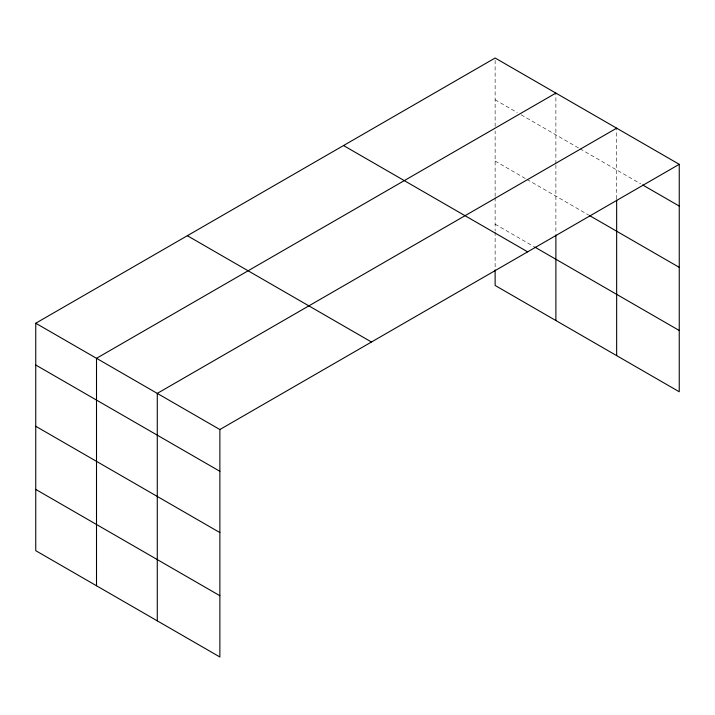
<?xml version="1.0" encoding="UTF-8"?>
<svg xmlns="http://www.w3.org/2000/svg" width="715" height="715" viewBox="0 0 715 715"><rect width="100%" height="100%" fill="white"/><g stroke="black" fill="none" stroke-linecap="round" stroke-linejoin="round"><path stroke-width="0.54" stroke-dasharray="3.58 2.68" d="M495.129 196.5L495.129 130.979M495.129 126.519L495.129 58.013M555.886 164.942L555.886 233.796M555.886 163.824L555.886 93.093M616.652 198.904L616.652 128.173M495.129 99.787L517.311 112.586M521.172 114.82L579.034 148.228M579.999 148.783L640.729 183.844M495.129 161.054L525.99 178.875M526.955 179.429L588.677 215.072M495.129 224.188L533.712 246.46M495.129 197.608L495.129 230.874M495.129 231.991L495.129 268.751"/><path stroke-width="1.07" d="M679.25 164.316L495.129 58.013L35.75 323.234L35.75 550.684L219.871 656.987L219.871 429.536L679.25 164.316L679.25 391.766L495.129 285.464L495.129 269.868M616.652 200.021L616.652 355.623M555.886 93.093L96.507 358.313L96.507 585.764M616.652 128.173L157.273 393.393L157.273 620.843M642.651 184.953L679.25 206.081M589.643 215.626L679.25 267.356M534.668 247.015L679.25 330.491M343.531 145.538L527.652 251.841M187.348 235.718L371.469 342.011M35.75 323.234L219.871 429.536M35.75 365.007L219.871 471.301M35.75 426.274L219.871 532.577M35.75 489.409L219.871 595.711M555.886 234.904L555.886 320.543"/></g></svg>
